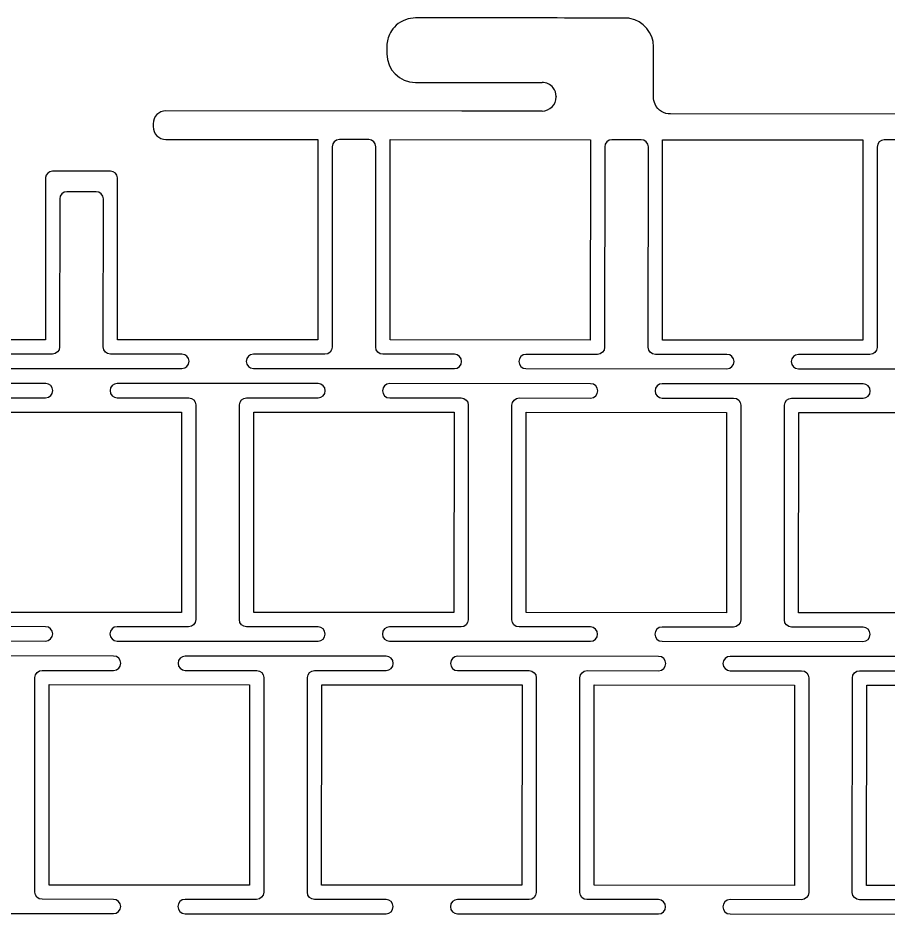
# Model space of a CAD drawing. Header units: millimetres. Extents: x -533 to 933, y 34 to 166.
# Drawn here: x -442.3 to -381.5, y 103.6 to 166.2 of the extents above; entities that cross this region are included whole.
import ezdxf

# ---------------------------------------------------------------- set-up
doc = ezdxf.new("R2010")
doc.units = ezdxf.units.MM
doc.header["$MEASUREMENT"] = 0
doc.layers.get('0').update_dxf_attribs({"lineweight": 0})

msp = doc.modelspace()

# ---------------------------------------------------------------- linework, layer by layer
at = {"color": 18, "lineweight": 25, "true_color": 0x000000}
for p, q in [((-404.659, 160.683), (-404.659, 160.663)), ((-411.266, 159.676), (-431.94, 159.686)), ((-410.666, 159.676), (-411.266, 159.676)), ((-405.649, 159.674), (-410.666, 159.676)), ((-364.721, 159.453), (-396.659, 159.469)), ((-432.841, 158.787), (-432.841, 158.587)), ((-431.941, 157.687), (-421.316, 157.681)), ((-421.316, 157.681), (-421.323, 143.681)), ((-435.815, 155.467), (-439.87, 155.469)), ((-440.368, 155.02), (-440.373, 143.691)), ((-435.323, 143.689), (-435.318, 155.018)), ((-440.373, 143.691), (-454.373, 143.698)), ((-421.323, 143.681), (-435.323, 143.689))]:
    msp.add_line(p, q, dxfattribs=at)
for points in [[(-416.266, 157.679), (-402.266, 157.672), (-402.273, 143.672), (-416.273, 143.679)], [(-397.223, 143.669), (-397.216, 157.669), (-383.216, 157.662), (-383.223, 143.662)], [(-444.851, 138.643), (-430.851, 138.636), (-430.858, 124.636), (-444.858, 124.643)], [(-425.801, 138.634), (-411.801, 138.627), (-411.808, 124.627), (-425.808, 124.634)], [(-406.758, 124.624), (-406.751, 138.624), (-392.751, 138.617), (-392.758, 124.617)], [(-387.708, 124.615), (-387.701, 138.615), (-373.701, 138.608), (-373.708, 124.608)], [(-426.098, 119.584), (-426.105, 105.584), (-440.105, 105.591), (-440.098, 119.591)], [(-407.055, 105.574), (-421.055, 105.581), (-421.048, 119.581), (-407.048, 119.574)], [(-401.998, 119.572), (-387.998, 119.565), (-388.005, 105.565), (-402.005, 105.572)], [(-382.948, 119.562), (-368.948, 119.555), (-368.955, 105.555), (-382.955, 105.562)]]:
    msp.add_lwpolyline(points, close=True, dxfattribs=at)
for points, knots in [([(-396.659, 159.469), (-397.114, 159.469), (-397.536, 159.708), (-397.748, 160.165), (-397.815, 160.311), (-397.859, 160.479), (-397.859, 160.67), (-397.858, 161.053), (-397.858, 161.466), (-397.858, 161.778), (-397.858, 162.449), (-397.857, 162.833), (-397.857, 163.27), (-397.857, 163.53), (-397.857, 163.811), (-397.857, 164.173), (-397.856, 165.123), (-398.566, 165.975), (-399.502, 166.143), (-399.617, 166.164), (-399.736, 166.174), (-399.856, 166.174), (-402.699, 166.176), (-405.542, 166.177), (-408.012, 166.179), (-409.464, 166.179), (-410.787, 166.18), (-411.905, 166.181), (-412.408, 166.181), (-412.832, 166.181), (-413.42, 166.181), (-413.747, 166.181), (-414.11, 166.182), (-414.501, 166.182), (-414.931, 166.182), (-415.471, 166.001), (-415.841, 165.667), (-416.184, 165.357), (-416.368, 164.949), (-416.436, 164.694), (-416.472, 164.555), (-416.502, 164.408), (-416.502, 164.183), (-416.502, 164.05), (-416.502, 163.817), (-416.502, 163.679), (-416.503, 162.575), (-415.608, 161.679), (-414.503, 161.678), (-411.551, 161.677), (-408.6, 161.675), (-405.648, 161.674)], [0, 0, 0, 0, 1, 1, 1, 2, 2, 2, 3, 3, 3, 4, 4, 4, 5, 5, 5, 6, 6, 6, 7, 7, 7, 8, 8, 8, 9, 9, 9, 10, 10, 10, 11, 11, 11, 12, 12, 12, 13, 13, 13, 14, 14, 14, 15, 15, 15, 16, 16, 16, 17, 17, 17, 17]), ([(-404.659, 160.683), (-404.658, 160.905), (-404.736, 161.128), (-404.874, 161.301), (-405.059, 161.531), (-405.352, 161.673), (-405.648, 161.674)], [0, 0, 0, 0, 1, 1, 1, 2, 2, 2, 2]), ([(-432.841, 158.587), (-432.841, 158.09), (-432.438, 157.687), (-431.941, 157.687), (-431.941, 157.687), (-431.941, 157.687), (-431.941, 157.687)], [0, 0, 0, 0, 1, 1, 1, 2, 2, 2, 2]), ([(-417.273, 143.179), (-417.274, 142.903), (-417.05, 142.679), (-416.774, 142.679), (-416.774, 142.679), (-411.774, 142.677), (-411.774, 142.677), (-411.498, 142.677), (-411.274, 142.453), (-411.274, 142.176), (-411.274, 141.9), (-411.498, 141.677), (-411.775, 141.677), (-411.775, 141.677), (-425.825, 141.684), (-425.825, 141.684), (-426.101, 141.684), (-426.324, 141.908), (-426.324, 142.184), (-426.324, 142.46), (-426.1, 142.684), (-425.824, 142.684), (-425.824, 142.684), (-420.824, 142.681), (-420.824, 142.681), (-420.548, 142.681), (-420.324, 142.905), (-420.324, 143.181), (-420.324, 143.181), (-420.317, 157.181), (-420.317, 157.181), (-420.317, 157.457), (-420.093, 157.681), (-419.817, 157.681), (-419.817, 157.681), (-417.766, 157.68), (-417.766, 157.68), (-417.766, 157.68), (-417.766, 157.68), (-417.766, 157.68), (-417.49, 157.68), (-417.266, 157.456), (-417.266, 157.179), (-417.266, 157.179), (-417.273, 143.179), (-417.273, 143.179)], [0, 0, 0, 0, 1, 1, 1, 2, 2, 2, 3, 3, 3, 4, 4, 4, 5, 5, 5, 6, 6, 6, 7, 7, 7, 8, 8, 8, 9, 9, 9, 10, 10, 10, 11, 11, 11, 12, 12, 12, 13, 13, 13, 14, 14, 14, 15, 15, 15, 15]), ([(-398.223, 143.17), (-398.224, 142.894), (-398, 142.67), (-397.724, 142.67), (-397.724, 142.67), (-392.724, 142.667), (-392.724, 142.667), (-392.448, 142.667), (-392.224, 142.443), (-392.224, 142.167), (-392.224, 141.891), (-392.448, 141.667), (-392.725, 141.667), (-392.725, 141.667), (-406.775, 141.674), (-406.775, 141.674), (-407.051, 141.674), (-407.274, 141.898), (-407.274, 142.174), (-407.274, 142.174), (-407.274, 142.174), (-407.274, 142.174), (-407.274, 142.451), (-407.05, 142.674), (-406.774, 142.674), (-406.774, 142.674), (-401.774, 142.672), (-401.774, 142.672), (-401.498, 142.672), (-401.274, 142.895), (-401.274, 143.171), (-401.274, 143.171), (-401.267, 157.171), (-401.267, 157.171), (-401.267, 157.448), (-401.043, 157.671), (-400.767, 157.671), (-400.767, 157.671), (-398.716, 157.67), (-398.716, 157.67), (-398.716, 157.67), (-398.716, 157.67), (-398.716, 157.67), (-398.44, 157.67), (-398.216, 157.446), (-398.216, 157.17), (-398.216, 157.17), (-398.223, 143.17), (-398.223, 143.17)], [0, 0, 0, 0, 1, 1, 1, 2, 2, 2, 3, 3, 3, 4, 4, 4, 5, 5, 5, 6, 6, 6, 7, 7, 7, 8, 8, 8, 9, 9, 9, 10, 10, 10, 11, 11, 11, 12, 12, 12, 13, 13, 13, 14, 14, 14, 15, 15, 15, 16, 16, 16, 16]), ([(-379.173, 143.16), (-379.174, 142.884), (-378.95, 142.66), (-378.674, 142.66), (-378.674, 142.66), (-373.674, 142.658), (-373.674, 142.658), (-373.398, 142.657), (-373.174, 142.433), (-373.174, 142.157), (-373.174, 141.881), (-373.398, 141.657), (-373.675, 141.658), (-373.675, 141.658), (-387.725, 141.665), (-387.725, 141.665), (-388.001, 141.665), (-388.224, 141.889), (-388.224, 142.165), (-388.224, 142.441), (-388, 142.665), (-387.724, 142.665), (-387.724, 142.665), (-382.724, 142.662), (-382.724, 142.662), (-382.448, 142.662), (-382.224, 142.886), (-382.224, 143.162), (-382.224, 143.162), (-382.217, 157.162), (-382.217, 157.162), (-382.217, 157.438), (-381.993, 157.662), (-381.717, 157.662), (-381.717, 157.662), (-379.666, 157.661), (-379.666, 157.661), (-379.666, 157.661), (-379.666, 157.661), (-379.666, 157.661), (-379.39, 157.66), (-379.166, 157.436), (-379.166, 157.16), (-379.166, 157.16), (-379.173, 143.16), (-379.173, 143.16)], [0, 0, 0, 0, 1, 1, 1, 2, 2, 2, 3, 3, 3, 4, 4, 4, 5, 5, 5, 6, 6, 6, 7, 7, 7, 8, 8, 8, 9, 9, 9, 10, 10, 10, 11, 11, 11, 12, 12, 12, 13, 13, 13, 14, 14, 14, 15, 15, 15, 15]), ([(-436.323, 143.189), (-436.324, 142.913), (-436.1, 142.689), (-435.824, 142.689), (-435.824, 142.689), (-430.824, 142.686), (-430.824, 142.686), (-430.548, 142.686), (-430.324, 142.462), (-430.324, 142.186), (-430.324, 141.91), (-430.548, 141.686), (-430.825, 141.686), (-430.825, 141.686), (-444.875, 141.693), (-444.875, 141.693), (-445.151, 141.693), (-445.374, 141.917), (-445.374, 142.194), (-445.374, 142.47), (-445.15, 142.693), (-444.874, 142.693), (-444.874, 142.693), (-439.874, 142.691), (-439.874, 142.691), (-439.598, 142.691), (-439.374, 142.914), (-439.374, 143.191), (-439.374, 143.191), (-439.369, 153.535), (-439.369, 153.535), (-439.369, 153.812), (-439.145, 154.035), (-438.869, 154.035), (-438.869, 154.035), (-436.818, 154.034), (-436.818, 154.034), (-436.542, 154.034), (-436.318, 153.81), (-436.318, 153.534), (-436.318, 153.534), (-436.323, 143.189), (-436.323, 143.189)], [0, 0, 0, 0, 1, 1, 1, 2, 2, 2, 3, 3, 3, 4, 4, 4, 5, 5, 5, 6, 6, 6, 7, 7, 7, 8, 8, 8, 9, 9, 9, 10, 10, 10, 11, 11, 11, 12, 12, 12, 13, 13, 13, 14, 14, 14, 14]), ([(-449.409, 123.646), (-449.133, 123.645), (-448.909, 123.869), (-448.909, 124.145), (-448.909, 124.145), (-448.901, 139.145), (-448.901, 139.145), (-448.901, 139.421), (-449.125, 139.645), (-449.401, 139.645), (-449.401, 139.645), (-454.401, 139.647), (-454.401, 139.647), (-454.677, 139.648), (-454.9, 139.872), (-454.9, 140.148), (-454.9, 140.424), (-454.676, 140.648), (-454.4, 140.647), (-454.4, 140.647), (-440.35, 140.64), (-440.35, 140.64), (-440.074, 140.64), (-439.85, 140.416), (-439.85, 140.14), (-439.85, 139.864), (-440.074, 139.64), (-440.351, 139.64), (-440.351, 139.64), (-445.35, 139.643), (-445.35, 139.643), (-445.626, 139.643), (-445.85, 139.419), (-445.85, 139.143), (-445.85, 139.143), (-445.858, 124.144), (-445.858, 124.144), (-445.858, 123.868), (-445.634, 123.644), (-445.358, 123.644), (-445.358, 123.644), (-440.359, 123.641), (-440.359, 123.641), (-440.082, 123.641), (-439.859, 123.417), (-439.859, 123.141), (-439.859, 122.865), (-440.083, 122.641), (-440.359, 122.641), (-440.359, 122.641), (-454.409, 122.648), (-454.409, 122.648), (-454.685, 122.648), (-454.909, 122.872), (-454.909, 123.148), (-454.909, 123.424), (-454.685, 123.648), (-454.409, 123.648), (-454.409, 123.648), (-449.409, 123.646), (-449.409, 123.646)], [0, 0, 0, 0, 1, 1, 1, 2, 2, 2, 3, 3, 3, 4, 4, 4, 5, 5, 5, 6, 6, 6, 7, 7, 7, 8, 8, 8, 9, 9, 9, 10, 10, 10, 11, 11, 11, 12, 12, 12, 13, 13, 13, 14, 14, 14, 15, 15, 15, 16, 16, 16, 17, 17, 17, 18, 18, 18, 19, 19, 19, 20, 20, 20, 20]), ([(-426.3, 139.633), (-426.576, 139.633), (-426.8, 139.41), (-426.8, 139.134), (-426.8, 139.134), (-426.808, 124.134), (-426.808, 124.134), (-426.808, 123.858), (-426.584, 123.634), (-426.308, 123.634), (-426.308, 123.634), (-421.309, 123.631), (-421.309, 123.631), (-421.309, 123.631), (-421.309, 123.631), (-421.309, 123.631), (-421.032, 123.631), (-420.809, 123.407), (-420.809, 123.131), (-420.809, 122.855), (-421.033, 122.631), (-421.309, 122.631), (-421.309, 122.631), (-435.359, 122.639), (-435.359, 122.639), (-435.635, 122.639), (-435.859, 122.863), (-435.859, 123.139), (-435.859, 123.415), (-435.635, 123.639), (-435.359, 123.639), (-435.359, 123.639), (-430.359, 123.636), (-430.359, 123.636), (-430.083, 123.636), (-429.859, 123.86), (-429.859, 124.136), (-429.859, 124.136), (-429.851, 139.135), (-429.851, 139.135), (-429.851, 139.411), (-430.075, 139.635), (-430.351, 139.635), (-430.351, 139.635), (-435.351, 139.638), (-435.351, 139.638), (-435.627, 139.638), (-435.85, 139.862), (-435.85, 140.138), (-435.85, 140.414), (-435.626, 140.638), (-435.35, 140.638), (-435.35, 140.638), (-421.3, 140.631), (-421.3, 140.631), (-421.024, 140.631), (-420.8, 140.407), (-420.8, 140.131), (-420.8, 139.854), (-421.024, 139.631), (-421.3, 139.631), (-421.3, 139.631), (-426.3, 139.633), (-426.3, 139.633)], [0, 0, 0, 0, 1, 1, 1, 2, 2, 2, 3, 3, 3, 4, 4, 4, 5, 5, 5, 6, 6, 6, 7, 7, 7, 8, 8, 8, 9, 9, 9, 10, 10, 10, 11, 11, 11, 12, 12, 12, 13, 13, 13, 14, 14, 14, 15, 15, 15, 16, 16, 16, 17, 17, 17, 18, 18, 18, 19, 19, 19, 20, 20, 20, 21, 21, 21, 21]), ([(-407.758, 124.125), (-407.758, 123.849), (-407.534, 123.625), (-407.258, 123.624), (-407.258, 123.624), (-402.258, 123.622), (-402.258, 123.622), (-401.982, 123.622), (-401.759, 123.398), (-401.759, 123.122), (-401.759, 122.846), (-401.983, 122.622), (-402.259, 122.622), (-402.259, 122.622), (-416.309, 122.629), (-416.309, 122.629), (-416.585, 122.629), (-416.809, 122.853), (-416.809, 123.129), (-416.809, 123.405), (-416.585, 123.629), (-416.308, 123.629), (-416.308, 123.629), (-411.309, 123.626), (-411.309, 123.626), (-411.033, 123.626), (-410.809, 123.85), (-410.809, 124.126), (-410.809, 124.126), (-410.801, 139.126), (-410.801, 139.126), (-410.801, 139.402), (-411.025, 139.626), (-411.301, 139.626), (-411.301, 139.626), (-416.3, 139.628), (-416.3, 139.628), (-416.3, 139.628), (-416.3, 139.628), (-416.3, 139.628), (-416.577, 139.628), (-416.8, 139.852), (-416.8, 140.129), (-416.8, 140.405), (-416.576, 140.628), (-416.3, 140.628), (-416.3, 140.628), (-402.25, 140.621), (-402.25, 140.621), (-401.974, 140.621), (-401.75, 140.397), (-401.75, 140.121), (-401.75, 139.845), (-401.974, 139.621), (-402.25, 139.621), (-402.25, 139.621), (-407.25, 139.624), (-407.25, 139.624), (-407.526, 139.624), (-407.75, 139.4), (-407.75, 139.124), (-407.75, 139.124), (-407.758, 124.125), (-407.758, 124.125)], [0, 0, 0, 0, 1, 1, 1, 2, 2, 2, 3, 3, 3, 4, 4, 4, 5, 5, 5, 6, 6, 6, 7, 7, 7, 8, 8, 8, 9, 9, 9, 10, 10, 10, 11, 11, 11, 12, 12, 12, 13, 13, 13, 14, 14, 14, 15, 15, 15, 16, 16, 16, 17, 17, 17, 18, 18, 18, 19, 19, 19, 20, 20, 20, 21, 21, 21, 21]), ([(-388.708, 124.115), (-388.708, 123.839), (-388.484, 123.615), (-388.208, 123.615), (-388.208, 123.615), (-383.208, 123.612), (-383.208, 123.612), (-382.932, 123.612), (-382.709, 123.388), (-382.709, 123.112), (-382.709, 122.836), (-382.933, 122.612), (-383.209, 122.612), (-383.209, 122.612), (-397.259, 122.619), (-397.259, 122.619), (-397.259, 122.619), (-397.259, 122.619), (-397.259, 122.619), (-397.535, 122.62), (-397.759, 122.844), (-397.759, 123.12), (-397.759, 123.396), (-397.535, 123.62), (-397.258, 123.619), (-397.258, 123.619), (-392.259, 123.617), (-392.259, 123.617), (-391.983, 123.617), (-391.759, 123.841), (-391.759, 124.117), (-391.759, 124.117), (-391.751, 139.116), (-391.751, 139.116), (-391.751, 139.392), (-391.975, 139.616), (-392.251, 139.616), (-392.251, 139.616), (-397.25, 139.619), (-397.25, 139.619), (-397.527, 139.619), (-397.75, 139.843), (-397.75, 140.119), (-397.75, 140.395), (-397.526, 140.619), (-397.25, 140.619), (-397.25, 140.619), (-383.2, 140.612), (-383.2, 140.612), (-382.924, 140.612), (-382.7, 140.388), (-382.7, 140.111), (-382.7, 139.835), (-382.924, 139.612), (-383.2, 139.612), (-383.2, 139.612), (-388.2, 139.614), (-388.2, 139.614), (-388.476, 139.614), (-388.7, 139.391), (-388.7, 139.114), (-388.7, 139.114), (-388.708, 124.115), (-388.708, 124.115)], [0, 0, 0, 0, 1, 1, 1, 2, 2, 2, 3, 3, 3, 4, 4, 4, 5, 5, 5, 6, 6, 6, 7, 7, 7, 8, 8, 8, 9, 9, 9, 10, 10, 10, 11, 11, 11, 12, 12, 12, 13, 13, 13, 14, 14, 14, 15, 15, 15, 16, 16, 16, 17, 17, 17, 18, 18, 18, 19, 19, 19, 20, 20, 20, 21, 21, 21, 21]), ([(-440.597, 120.59), (-440.873, 120.591), (-441.097, 120.367), (-441.098, 120.091), (-441.098, 120.091), (-441.105, 105.091), (-441.105, 105.091), (-441.105, 104.815), (-440.881, 104.591), (-440.605, 104.591), (-440.605, 104.591), (-435.606, 104.589), (-435.606, 104.589), (-435.33, 104.589), (-435.106, 104.365), (-435.106, 104.088), (-435.106, 103.812), (-435.33, 103.589), (-435.606, 103.589), (-435.606, 103.589), (-449.656, 103.596), (-449.656, 103.596), (-449.932, 103.596), (-450.156, 103.82), (-450.156, 104.096), (-450.156, 104.372), (-449.932, 104.596), (-449.656, 104.596), (-449.656, 104.596), (-444.656, 104.593), (-444.656, 104.593), (-444.38, 104.593), (-444.156, 104.817), (-444.156, 105.093), (-444.156, 105.093), (-444.148, 120.592), (-444.148, 120.592), (-444.148, 120.592), (-449.648, 120.595), (-449.648, 120.595), (-449.924, 120.595), (-450.148, 120.819), (-450.147, 121.095), (-450.147, 121.371), (-449.923, 121.595), (-449.647, 121.595), (-449.647, 121.595), (-435.597, 121.588), (-435.597, 121.588), (-435.321, 121.588), (-435.097, 121.364), (-435.097, 121.088), (-435.098, 120.812), (-435.321, 120.588), (-435.598, 120.588), (-435.598, 120.588), (-440.597, 120.59), (-440.597, 120.59)], [0, 0, 0, 0, 1, 1, 1, 2, 2, 2, 3, 3, 3, 4, 4, 4, 5, 5, 5, 6, 6, 6, 7, 7, 7, 8, 8, 8, 9, 9, 9, 10, 10, 10, 11, 11, 11, 12, 12, 12, 13, 13, 13, 14, 14, 14, 15, 15, 15, 16, 16, 16, 17, 17, 17, 18, 18, 18, 19, 19, 19, 19]), ([(-421.547, 120.581), (-421.824, 120.581), (-422.048, 120.357), (-422.048, 120.081), (-422.048, 120.081), (-422.055, 105.082), (-422.055, 105.082), (-422.055, 104.806), (-421.832, 104.582), (-421.556, 104.582), (-421.556, 104.582), (-416.556, 104.579), (-416.556, 104.579), (-416.28, 104.579), (-416.056, 104.355), (-416.056, 104.079), (-416.056, 103.803), (-416.28, 103.579), (-416.556, 103.579), (-416.556, 103.579), (-430.606, 103.586), (-430.606, 103.586), (-430.882, 103.586), (-431.106, 103.81), (-431.106, 104.086), (-431.106, 104.363), (-430.882, 104.586), (-430.606, 104.586), (-430.606, 104.586), (-425.606, 104.584), (-425.606, 104.584), (-425.329, 104.584), (-425.105, 104.807), (-425.105, 105.083), (-425.105, 105.083), (-425.098, 120.083), (-425.098, 120.083), (-425.098, 120.359), (-425.321, 120.583), (-425.597, 120.583), (-425.597, 120.583), (-430.598, 120.585), (-430.598, 120.585), (-430.874, 120.586), (-431.098, 120.81), (-431.097, 121.086), (-431.097, 121.362), (-430.873, 121.586), (-430.597, 121.585), (-430.597, 121.585), (-416.547, 121.578), (-416.547, 121.578), (-416.271, 121.578), (-416.047, 121.354), (-416.047, 121.078), (-416.047, 120.802), (-416.271, 120.578), (-416.547, 120.578), (-416.547, 120.578), (-421.547, 120.581), (-421.547, 120.581)], [0, 0, 0, 0, 1, 1, 1, 2, 2, 2, 3, 3, 3, 4, 4, 4, 5, 5, 5, 6, 6, 6, 7, 7, 7, 8, 8, 8, 9, 9, 9, 10, 10, 10, 11, 11, 11, 12, 12, 12, 13, 13, 13, 14, 14, 14, 15, 15, 15, 16, 16, 16, 17, 17, 17, 18, 18, 18, 19, 19, 19, 20, 20, 20, 20]), ([(-403.005, 105.072), (-403.005, 104.796), (-402.782, 104.572), (-402.506, 104.572), (-402.506, 104.572), (-397.506, 104.57), (-397.506, 104.57), (-397.229, 104.569), (-397.006, 104.345), (-397.006, 104.069), (-397.006, 103.793), (-397.23, 103.569), (-397.506, 103.57), (-397.506, 103.57), (-411.556, 103.577), (-411.556, 103.577), (-411.832, 103.577), (-412.056, 103.801), (-412.056, 104.077), (-412.056, 104.353), (-411.832, 104.577), (-411.556, 104.577), (-411.556, 104.577), (-406.556, 104.574), (-406.556, 104.574), (-406.279, 104.574), (-406.055, 104.798), (-406.055, 105.074), (-406.055, 105.074), (-406.048, 120.073), (-406.048, 120.073), (-406.048, 120.349), (-406.271, 120.573), (-406.547, 120.573), (-406.547, 120.573), (-411.547, 120.576), (-411.547, 120.576), (-411.824, 120.576), (-412.047, 120.8), (-412.047, 121.076), (-412.047, 121.352), (-411.823, 121.576), (-411.547, 121.576), (-411.547, 121.576), (-397.497, 121.569), (-397.497, 121.569), (-397.221, 121.569), (-396.997, 121.345), (-396.997, 121.069), (-396.997, 120.792), (-397.221, 120.569), (-397.497, 120.569), (-397.497, 120.569), (-402.497, 120.571), (-402.497, 120.571), (-402.774, 120.571), (-402.998, 120.348), (-402.998, 120.072), (-402.998, 120.072), (-403.005, 105.072), (-403.005, 105.072)], [0, 0, 0, 0, 1, 1, 1, 2, 2, 2, 3, 3, 3, 4, 4, 4, 5, 5, 5, 6, 6, 6, 7, 7, 7, 8, 8, 8, 9, 9, 9, 10, 10, 10, 11, 11, 11, 12, 12, 12, 13, 13, 13, 14, 14, 14, 15, 15, 15, 16, 16, 16, 17, 17, 17, 18, 18, 18, 19, 19, 19, 20, 20, 20, 20]), ([(-383.447, 120.562), (-383.724, 120.562), (-383.948, 120.338), (-383.948, 120.062), (-383.948, 120.062), (-383.955, 105.063), (-383.955, 105.063), (-383.955, 104.787), (-383.732, 104.563), (-383.456, 104.562), (-383.456, 104.562), (-378.456, 104.56), (-378.456, 104.56), (-378.179, 104.56), (-377.956, 104.336), (-377.956, 104.06), (-377.956, 103.784), (-378.18, 103.56), (-378.456, 103.56), (-378.456, 103.56), (-392.506, 103.567), (-392.506, 103.567), (-392.782, 103.567), (-393.006, 103.791), (-393.006, 104.067), (-393.006, 104.343), (-392.782, 104.567), (-392.506, 104.567), (-392.506, 104.567), (-387.506, 104.565), (-387.506, 104.565), (-387.229, 104.564), (-387.005, 104.788), (-387.005, 105.064), (-387.005, 105.064), (-386.998, 120.064), (-386.998, 120.064), (-386.998, 120.34), (-387.221, 120.564), (-387.497, 120.564), (-387.497, 120.564), (-392.497, 120.566), (-392.497, 120.566), (-392.774, 120.566), (-392.997, 120.79), (-392.997, 121.067), (-392.997, 121.343), (-392.773, 121.566), (-392.497, 121.566), (-392.497, 121.566), (-378.447, 121.559), (-378.447, 121.559), (-378.171, 121.559), (-377.947, 121.335), (-377.947, 121.059), (-377.947, 120.783), (-378.171, 120.559), (-378.447, 120.559), (-378.447, 120.559), (-383.447, 120.562), (-383.447, 120.562)], [0, 0, 0, 0, 1, 1, 1, 2, 2, 2, 3, 3, 3, 4, 4, 4, 5, 5, 5, 6, 6, 6, 7, 7, 7, 8, 8, 8, 9, 9, 9, 10, 10, 10, 11, 11, 11, 12, 12, 12, 13, 13, 13, 14, 14, 14, 15, 15, 15, 16, 16, 16, 17, 17, 17, 18, 18, 18, 19, 19, 19, 20, 20, 20, 20])]:
    msp.add_open_spline(points, degree=3, knots=knots, dxfattribs=at)
for points in [[(-405.649, 159.674), (-405.102, 159.673), (-404.659, 160.116), (-404.659, 160.663)], [(-431.94, 159.686), (-432.437, 159.686), (-432.84, 159.284), (-432.841, 158.787)], [(-439.87, 155.469), (-440.126, 155.469), (-440.341, 155.275), (-440.368, 155.02)], [(-435.318, 155.018), (-435.344, 155.273), (-435.558, 155.467), (-435.815, 155.467)]]:
    msp.add_open_spline(points, degree=3, dxfattribs=at)

doc.saveas('drawing.dxf')
